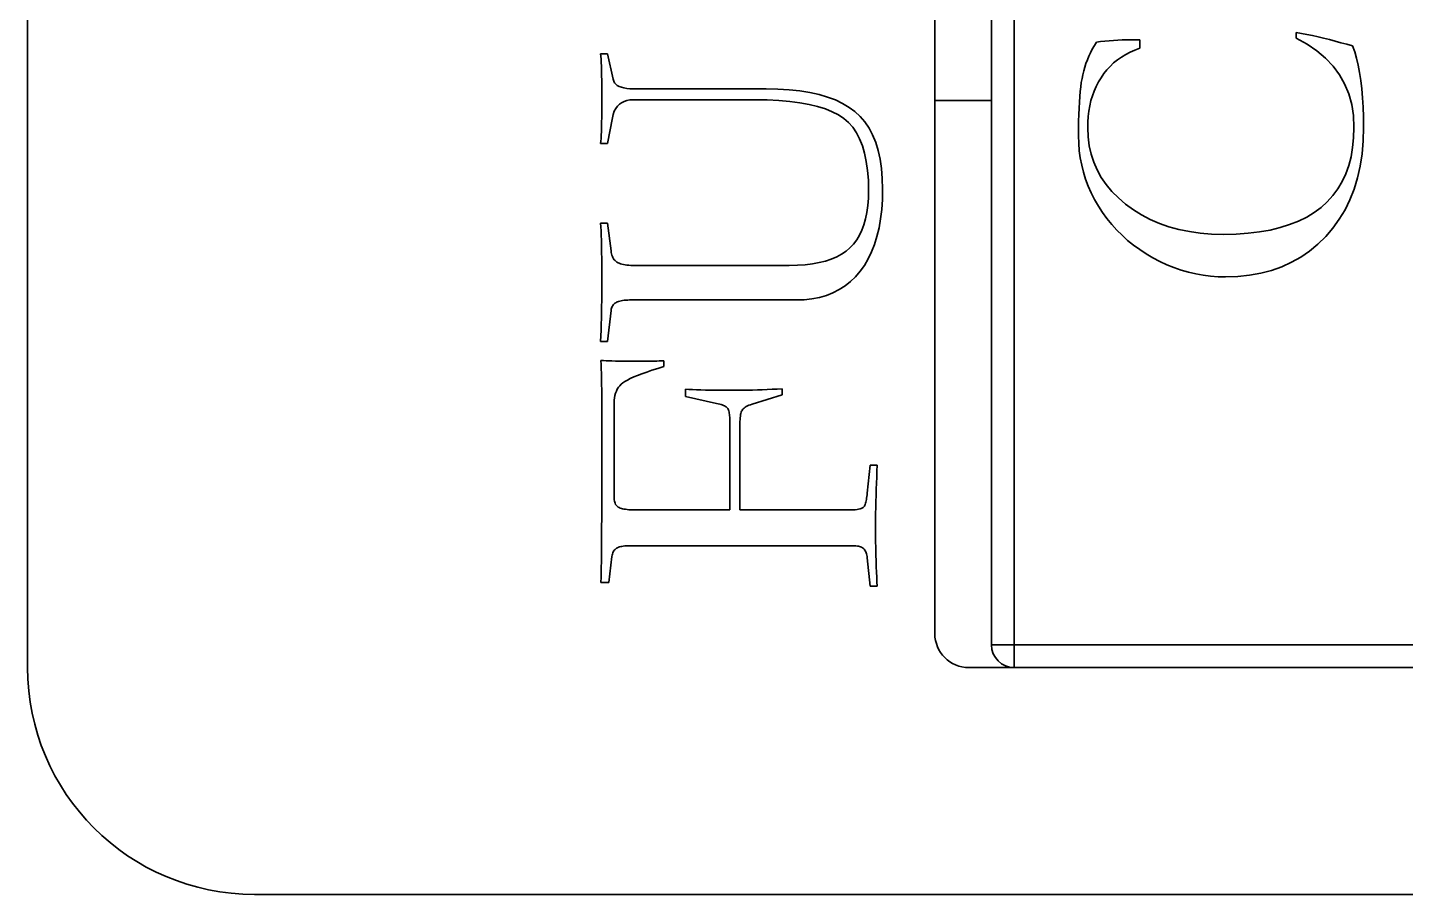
# Model space of a CAD drawing. Header units: millimetres. Extents: x -70 to 70, y -99 to 99.
# Drawn here: x -40.48 to -28.33, y -29.83 to -22.19 of the extents above; entities that cross this region are included whole.
import ezdxf

# ---------------------------------------------------------------- set-up
doc = ezdxf.new("R2010")
doc.units = ezdxf.units.MM
doc.layers.add('粗实线层', color=7, linetype='Continuous', lineweight=35)

msp = doc.modelspace()

# ---------------------------------------------------------------- linework, layer by layer
at = {"layer": '粗实线层', "color": 7, "lineweight": 35, "ltscale": 0.3575}
for p, q in [((-40.479, -12.832), (-40.479, -27.832)), ((-31.979, -13.032), (-31.979, -27.632)), ((-31.779, -13.032), (-31.779, -27.632)), ((-32.479, -13.132), (-32.479, -27.532)), ((-29.293, -22.232), (-29.245, -22.241)), ((-29.293, -22.283), (-29.293, -22.232)), ((-31.09, -22.38), (-31.072, -22.348)), ((-31.072, -22.348), (-31.054, -22.317)), ((-31.054, -22.317), (-31.017, -22.313)), ((-31.017, -22.313), (-30.979, -22.309)), ((-30.979, -22.309), (-30.942, -22.306)), ((-30.942, -22.306), (-30.904, -22.303)), ((-30.904, -22.303), (-30.866, -22.301)), ((-30.866, -22.301), (-30.827, -22.299)), ((-30.827, -22.299), (-30.789, -22.298)), ((-30.789, -22.298), (-30.75, -22.298)), ((-30.75, -22.298), (-30.711, -22.298)), ((-30.711, -22.298), (-30.671, -22.298)), ((-30.671, -22.298), (-30.671, -22.371)), ((-29.196, -22.336), (-29.293, -22.283)), ((-29.245, -22.241), (-29.198, -22.251)), ((-29.198, -22.251), (-29.149, -22.261)), ((-29.109, -22.394), (-29.196, -22.336)), ((-29.149, -22.261), (-29.1, -22.272)), ((-29.1, -22.272), (-29.051, -22.284)), ((-29.051, -22.284), (-29, -22.296)), ((-29, -22.296), (-28.95, -22.309)), ((-28.95, -22.309), (-28.899, -22.323)), ((-28.899, -22.323), (-28.847, -22.337)), ((-28.847, -22.337), (-28.795, -22.352)), ((-28.795, -22.352), (-28.776, -22.404)), ((-35.426, -22.421), (-35.365, -22.421)), ((-35.424, -22.442), (-35.426, -22.421)), ((-35.422, -22.468), (-35.424, -22.442)), ((-35.421, -22.497), (-35.422, -22.468)), ((-35.365, -22.421), (-35.314, -22.645)), ((-31.146, -22.507), (-31.134, -22.475)), ((-31.134, -22.475), (-31.121, -22.443)), ((-31.121, -22.443), (-31.106, -22.411)), ((-31.106, -22.411), (-31.09, -22.38)), ((-30.869, -22.475), (-30.902, -22.502)), ((-30.834, -22.45), (-30.869, -22.475)), ((-30.796, -22.427), (-30.834, -22.45)), ((-30.757, -22.407), (-30.796, -22.427)), ((-30.715, -22.388), (-30.757, -22.407)), ((-30.671, -22.371), (-30.715, -22.388)), ((-29.033, -22.459), (-29.109, -22.394)), ((-28.967, -22.529), (-29.033, -22.459)), ((-28.776, -22.404), (-28.76, -22.46)), ((-28.76, -22.46), (-28.745, -22.521)), ((-35.419, -22.531), (-35.421, -22.497)), ((-35.418, -22.569), (-35.419, -22.531)), ((-35.417, -22.611), (-35.418, -22.569)), ((-31.174, -22.605), (-31.166, -22.572)), ((-31.166, -22.572), (-31.157, -22.539)), ((-31.157, -22.539), (-31.146, -22.507)), ((-30.989, -22.596), (-31.013, -22.632)), ((-30.962, -22.563), (-30.989, -22.596)), ((-30.933, -22.532), (-30.962, -22.563)), ((-30.902, -22.502), (-30.933, -22.532)), ((-28.911, -22.605), (-28.967, -22.529)), ((-28.745, -22.521), (-28.733, -22.586)), ((-28.733, -22.586), (-28.722, -22.655)), ((-35.416, -22.656), (-35.417, -22.611)), ((-35.415, -22.706), (-35.416, -22.656)), ((-35.415, -22.761), (-35.415, -22.706)), ((-35.314, -22.645), (-35.31, -22.661)), ((-35.31, -22.661), (-35.302, -22.676)), ((-35.302, -22.676), (-35.292, -22.688)), ((-35.292, -22.688), (-35.279, -22.699)), ((-35.279, -22.699), (-35.262, -22.709)), ((-35.262, -22.709), (-35.243, -22.716)), ((-35.243, -22.716), (-35.221, -22.722)), ((-31.197, -22.753), (-31.192, -22.711)), ((-31.192, -22.711), (-31.187, -22.673)), ((-31.187, -22.673), (-31.181, -22.638)), ((-31.181, -22.638), (-31.174, -22.605)), ((-31.056, -22.708), (-31.073, -22.749)), ((-31.036, -22.669), (-31.056, -22.708)), ((-31.013, -22.632), (-31.036, -22.669)), ((-28.865, -22.687), (-28.911, -22.605)), ((-28.829, -22.774), (-28.865, -22.687)), ((-28.722, -22.655), (-28.714, -22.729)), ((-35.415, -22.819), (-35.415, -22.761)), ((-35.415, -22.877), (-35.415, -22.819)), ((-35.218, -22.841), (-35.241, -22.852)), ((-35.221, -22.722), (-35.196, -22.727)), ((-35.194, -22.833), (-35.218, -22.841)), ((-35.196, -22.727), (-35.168, -22.729)), ((-35.167, -22.828), (-35.194, -22.833)), ((-35.168, -22.729), (-35.137, -22.73)), ((-35.137, -22.826), (-35.167, -22.828)), ((-35.137, -22.73), (-33.967, -22.73)), ((-34.067, -22.826), (-35.137, -22.826)), ((-33.957, -22.828), (-34.067, -22.826)), ((-33.967, -22.73), (-33.862, -22.732)), ((-33.854, -22.833), (-33.957, -22.828)), ((-33.862, -22.732), (-33.762, -22.738)), ((-33.758, -22.841), (-33.854, -22.833)), ((-33.762, -22.738), (-33.669, -22.748)), ((-33.669, -22.853), (-33.758, -22.841)), ((-33.669, -22.748), (-33.582, -22.762)), ((-33.582, -22.762), (-33.5, -22.78)), ((-33.5, -22.78), (-33.425, -22.802)), ((-33.425, -22.802), (-33.356, -22.828)), ((-33.356, -22.828), (-33.292, -22.858)), ((-31.979, -22.832), (-32.479, -22.832)), ((-31.204, -22.847), (-31.201, -22.798)), ((-31.201, -22.798), (-31.197, -22.753)), ((-31.102, -22.834), (-31.112, -22.879)), ((-31.089, -22.791), (-31.102, -22.834)), ((-31.073, -22.749), (-31.089, -22.791)), ((-28.803, -22.867), (-28.829, -22.774)), ((-28.714, -22.729), (-28.707, -22.808)), ((-28.707, -22.808), (-28.702, -22.891)), ((-35.416, -22.981), (-35.415, -22.931)), ((-35.415, -22.931), (-35.415, -22.877)), ((-35.315, -22.955), (-35.322, -22.985)), ((-35.305, -22.928), (-35.315, -22.955)), ((-35.293, -22.904), (-35.305, -22.928)), ((-35.278, -22.883), (-35.293, -22.904)), ((-35.26, -22.866), (-35.278, -22.883)), ((-35.241, -22.852), (-35.26, -22.866)), ((-33.587, -22.868), (-33.669, -22.853)), ((-33.512, -22.886), (-33.587, -22.868)), ((-33.444, -22.907), (-33.512, -22.886)), ((-33.383, -22.932), (-33.444, -22.907)), ((-33.328, -22.959), (-33.383, -22.932)), ((-33.281, -22.991), (-33.328, -22.959)), ((-33.292, -22.858), (-33.234, -22.893)), ((-33.234, -22.893), (-33.183, -22.931)), ((-33.183, -22.931), (-33.137, -22.974)), ((-31.211, -23.015), (-31.209, -22.955)), ((-31.209, -22.955), (-31.207, -22.9)), ((-31.207, -22.9), (-31.204, -22.847)), ((-31.12, -22.926), (-31.126, -22.974)), ((-31.112, -22.879), (-31.12, -22.926)), ((-28.788, -22.966), (-28.803, -22.867)), ((-28.702, -22.891), (-28.699, -22.978)), ((-35.419, -23.105), (-35.418, -23.068)), ((-35.418, -23.068), (-35.417, -23.026)), ((-35.417, -23.026), (-35.416, -22.981)), ((-35.322, -22.985), (-35.365, -23.213)), ((-33.24, -23.026), (-33.281, -22.991)), ((-33.203, -23.069), (-33.24, -23.026)), ((-33.17, -23.117), (-33.203, -23.069)), ((-33.137, -22.974), (-33.095, -23.022)), ((-33.095, -23.022), (-33.059, -23.077)), ((-33.059, -23.077), (-33.027, -23.136)), ((-31.212, -23.078), (-31.211, -23.015)), ((-31.212, -23.144), (-31.212, -23.078)), ((-31.13, -23.023), (-31.131, -23.074)), ((-31.131, -23.074), (-31.128, -23.154)), ((-31.126, -22.974), (-31.13, -23.023)), ((-28.783, -23.07), (-28.788, -22.966)), ((-28.786, -23.162), (-28.783, -23.07)), ((-28.698, -23.07), (-28.701, -23.189)), ((-28.699, -22.978), (-28.698, -23.07)), ((-35.426, -23.213), (-35.424, -23.192)), ((-35.424, -23.192), (-35.422, -23.167)), ((-35.422, -23.167), (-35.421, -23.138)), ((-35.421, -23.138), (-35.419, -23.105)), ((-33.142, -23.171), (-33.17, -23.117)), ((-33.118, -23.231), (-33.142, -23.171)), ((-33.027, -23.136), (-33, -23.202)), ((-33, -23.202), (-32.978, -23.273)), ((-31.21, -23.21), (-31.212, -23.144)), ((-31.128, -23.154), (-31.118, -23.231)), ((-28.795, -23.248), (-28.786, -23.162)), ((-28.701, -23.189), (-28.712, -23.303)), ((-35.365, -23.213), (-35.426, -23.213)), ((-33.098, -23.298), (-33.118, -23.231)), ((-33.083, -23.371), (-33.098, -23.298)), ((-32.978, -23.273), (-32.961, -23.35)), ((-31.205, -23.275), (-31.21, -23.21)), ((-31.196, -23.339), (-31.205, -23.275)), ((-31.118, -23.231), (-31.101, -23.305)), ((-31.101, -23.305), (-31.078, -23.376)), ((-28.809, -23.33), (-28.795, -23.248)), ((-28.712, -23.303), (-28.728, -23.412)), ((-33.072, -23.45), (-33.083, -23.371)), ((-32.961, -23.35), (-32.949, -23.432)), ((-32.949, -23.432), (-32.942, -23.521)), ((-31.184, -23.402), (-31.196, -23.339)), ((-31.168, -23.465), (-31.184, -23.402)), ((-31.078, -23.376), (-31.048, -23.445)), ((-31.048, -23.445), (-31.011, -23.511)), ((-28.855, -23.48), (-28.829, -23.407)), ((-28.829, -23.407), (-28.809, -23.33)), ((-28.728, -23.412), (-28.752, -23.515)), ((-33.065, -23.535), (-33.072, -23.45)), ((-33.063, -23.626), (-33.065, -23.535)), ((-32.942, -23.521), (-32.94, -23.614)), ((-31.149, -23.526), (-31.168, -23.465)), ((-31.126, -23.587), (-31.149, -23.526)), ((-31.011, -23.511), (-30.967, -23.574)), ((-28.925, -23.612), (-28.887, -23.548)), ((-28.887, -23.548), (-28.855, -23.48)), ((-28.752, -23.515), (-28.782, -23.614)), ((-33.065, -23.694), (-33.063, -23.626)), ((-32.94, -23.614), (-32.941, -23.706)), ((-31.1, -23.647), (-31.126, -23.587)), ((-31.07, -23.706), (-31.1, -23.647)), ((-30.967, -23.574), (-30.917, -23.634)), ((-30.917, -23.634), (-30.86, -23.691)), ((-30.86, -23.691), (-30.797, -23.746)), ((-29.018, -23.725), (-28.968, -23.671)), ((-28.968, -23.671), (-28.925, -23.612)), ((-28.782, -23.614), (-28.818, -23.708)), ((-33.078, -23.819), (-33.07, -23.759)), ((-33.07, -23.759), (-33.065, -23.694)), ((-32.947, -23.794), (-32.957, -23.877)), ((-32.941, -23.706), (-32.947, -23.794)), ((-31.036, -23.764), (-31.07, -23.706)), ((-31, -23.82), (-31.036, -23.764)), ((-30.797, -23.746), (-30.728, -23.797)), ((-30.728, -23.797), (-30.656, -23.842)), ((-29.133, -23.82), (-29.073, -23.775)), ((-29.073, -23.775), (-29.018, -23.725)), ((-28.862, -23.796), (-28.912, -23.88)), ((-28.818, -23.708), (-28.862, -23.796)), ((-35.426, -23.915), (-35.365, -23.915)), ((-35.424, -23.946), (-35.426, -23.915)), ((-35.365, -23.915), (-35.334, -24.159)), ((-33.122, -23.977), (-33.104, -23.928)), ((-33.104, -23.928), (-33.089, -23.875)), ((-33.089, -23.875), (-33.078, -23.819)), ((-32.957, -23.877), (-32.971, -23.956)), ((-30.961, -23.874), (-31, -23.82)), ((-30.919, -23.925), (-30.961, -23.874)), ((-30.875, -23.975), (-30.919, -23.925)), ((-30.656, -23.842), (-30.579, -23.882)), ((-30.579, -23.882), (-30.499, -23.917)), ((-30.499, -23.917), (-30.414, -23.946)), ((-29.433, -23.953), (-29.35, -23.927)), ((-29.35, -23.927), (-29.272, -23.896)), ((-29.272, -23.896), (-29.2, -23.861)), ((-29.2, -23.861), (-29.133, -23.82)), ((-28.912, -23.88), (-28.969, -23.958)), ((-35.422, -23.981), (-35.424, -23.946)), ((-35.421, -24.021), (-35.422, -23.981)), ((-35.419, -24.066), (-35.421, -24.021)), ((-33.168, -24.062), (-33.144, -24.021)), ((-33.144, -24.021), (-33.122, -23.977)), ((-32.989, -24.031), (-33.01, -24.101)), ((-32.971, -23.956), (-32.989, -24.031)), ((-30.828, -24.021), (-30.875, -23.975)), ((-30.779, -24.066), (-30.828, -24.021)), ((-30.414, -23.946), (-30.326, -23.97)), ((-30.326, -23.97), (-30.234, -23.989)), ((-30.234, -23.989), (-30.138, -24.002)), ((-30.138, -24.002), (-30.038, -24.01)), ((-30.038, -24.01), (-29.934, -24.013)), ((-29.934, -24.013), (-29.822, -24.01)), ((-29.822, -24.01), (-29.717, -24.003)), ((-29.717, -24.003), (-29.616, -23.991)), ((-29.616, -23.991), (-29.522, -23.975)), ((-29.522, -23.975), (-29.433, -23.953)), ((-29.032, -24.032), (-29.101, -24.099)), ((-28.969, -23.958), (-29.032, -24.032)), ((-35.418, -24.115), (-35.419, -24.066)), ((-35.417, -24.17), (-35.418, -24.115)), ((-35.416, -24.229), (-35.417, -24.17)), ((-35.334, -24.159), (-35.332, -24.172)), ((-35.332, -24.172), (-35.329, -24.185)), ((-33.301, -24.187), (-33.262, -24.161)), ((-33.262, -24.161), (-33.227, -24.132)), ((-33.227, -24.132), (-33.196, -24.099)), ((-33.196, -24.099), (-33.168, -24.062)), ((-33.036, -24.167), (-33.066, -24.228)), ((-33.01, -24.101), (-33.036, -24.167)), ((-30.727, -24.108), (-30.779, -24.066)), ((-30.672, -24.147), (-30.727, -24.108)), ((-30.615, -24.184), (-30.672, -24.147)), ((-29.174, -24.16), (-29.252, -24.213)), ((-29.101, -24.099), (-29.174, -24.16)), ((-35.415, -24.294), (-35.416, -24.229)), ((-35.415, -24.363), (-35.415, -24.294)), ((-35.329, -24.185), (-35.326, -24.197)), ((-35.326, -24.197), (-35.322, -24.208)), ((-35.322, -24.208), (-35.317, -24.218)), ((-35.317, -24.218), (-35.311, -24.228)), ((-35.311, -24.228), (-35.305, -24.236)), ((-35.305, -24.236), (-35.298, -24.244)), ((-35.298, -24.244), (-35.29, -24.251)), ((-35.29, -24.251), (-35.282, -24.257)), ((-35.282, -24.257), (-35.272, -24.263)), ((-35.272, -24.263), (-35.262, -24.268)), ((-35.262, -24.268), (-35.25, -24.272)), ((-35.25, -24.272), (-35.238, -24.276)), ((-35.238, -24.276), (-35.224, -24.279)), ((-35.224, -24.279), (-35.21, -24.282)), ((-35.21, -24.282), (-35.194, -24.284)), ((-35.194, -24.284), (-35.177, -24.285)), ((-35.177, -24.285), (-35.159, -24.286)), ((-35.159, -24.286), (-35.141, -24.286)), ((-35.141, -24.286), (-33.762, -24.286)), ((-33.762, -24.286), (-33.69, -24.285)), ((-33.69, -24.285), (-33.622, -24.28)), ((-33.622, -24.28), (-33.558, -24.272)), ((-33.558, -24.272), (-33.499, -24.261)), ((-33.499, -24.261), (-33.443, -24.248)), ((-33.443, -24.248), (-33.392, -24.231)), ((-33.392, -24.231), (-33.344, -24.211)), ((-33.344, -24.211), (-33.301, -24.187)), ((-33.099, -24.286), (-33.136, -24.338)), ((-33.066, -24.228), (-33.099, -24.286)), ((-30.556, -24.219), (-30.615, -24.184)), ((-30.494, -24.251), (-30.556, -24.219)), ((-30.432, -24.28), (-30.494, -24.251)), ((-30.37, -24.305), (-30.432, -24.28)), ((-29.42, -24.298), (-29.51, -24.33)), ((-29.334, -24.259), (-29.42, -24.298)), ((-29.252, -24.213), (-29.334, -24.259)), ((-35.415, -24.437), (-35.415, -24.363)), ((-33.178, -24.386), (-33.222, -24.429)), ((-33.136, -24.338), (-33.178, -24.386)), ((-30.307, -24.327), (-30.37, -24.305)), ((-30.243, -24.345), (-30.307, -24.327)), ((-30.178, -24.36), (-30.243, -24.345)), ((-30.113, -24.372), (-30.178, -24.36)), ((-30.048, -24.38), (-30.113, -24.372)), ((-29.981, -24.386), (-30.048, -24.38)), ((-29.915, -24.387), (-29.981, -24.386)), ((-29.807, -24.384), (-29.915, -24.387)), ((-29.704, -24.373), (-29.807, -24.384)), ((-29.605, -24.355), (-29.704, -24.373)), ((-29.51, -24.33), (-29.605, -24.355)), ((-35.416, -24.596), (-35.415, -24.543)), ((-35.415, -24.49), (-35.415, -24.437)), ((-35.415, -24.543), (-35.415, -24.49)), ((-33.377, -24.528), (-33.435, -24.551)), ((-33.322, -24.5), (-33.377, -24.528)), ((-33.27, -24.467), (-33.322, -24.5)), ((-33.222, -24.429), (-33.27, -24.467)), ((-35.418, -24.7), (-35.417, -24.648)), ((-35.417, -24.648), (-35.416, -24.596)), ((-35.329, -24.664), (-35.332, -24.673)), ((-35.326, -24.655), (-35.329, -24.664)), ((-35.322, -24.646), (-35.326, -24.655)), ((-35.318, -24.639), (-35.322, -24.646)), ((-35.313, -24.632), (-35.318, -24.639)), ((-35.307, -24.625), (-35.313, -24.632)), ((-35.3, -24.62), (-35.307, -24.625)), ((-35.293, -24.615), (-35.3, -24.62)), ((-35.286, -24.611), (-35.293, -24.615)), ((-35.277, -24.607), (-35.286, -24.611)), ((-35.267, -24.604), (-35.277, -24.607)), ((-35.257, -24.601), (-35.267, -24.604)), ((-35.245, -24.598), (-35.257, -24.601)), ((-35.232, -24.596), (-35.245, -24.598)), ((-35.218, -24.594), (-35.232, -24.596)), ((-35.203, -24.593), (-35.218, -24.594)), ((-35.187, -24.592), (-35.203, -24.593)), ((-35.17, -24.591), (-35.187, -24.592)), ((-35.152, -24.591), (-35.17, -24.591)), ((-33.704, -24.591), (-35.152, -24.591)), ((-33.632, -24.589), (-33.704, -24.591)), ((-33.563, -24.581), (-33.632, -24.589)), ((-33.497, -24.569), (-33.563, -24.581)), ((-33.435, -24.551), (-33.497, -24.569)), ((-35.421, -24.804), (-35.419, -24.752)), ((-35.419, -24.752), (-35.418, -24.7)), ((-35.334, -24.684), (-35.365, -24.958)), ((-35.332, -24.673), (-35.334, -24.684)), ((-35.426, -24.958), (-35.424, -24.907)), ((-35.424, -24.907), (-35.422, -24.856)), ((-35.422, -24.856), (-35.421, -24.804)), ((-35.365, -24.958), (-35.426, -24.958)), ((-35.423, -25.124), (-35.401, -25.126)), ((-35.421, -25.159), (-35.423, -25.124)), ((-35.401, -25.126), (-35.378, -25.127)), ((-35.378, -25.127), (-35.353, -25.128)), ((-35.353, -25.128), (-35.326, -25.129)), ((-35.326, -25.129), (-35.296, -25.13)), ((-35.296, -25.13), (-35.265, -25.131)), ((-35.265, -25.131), (-35.231, -25.131)), ((-35.231, -25.131), (-35.195, -25.132)), ((-35.195, -25.132), (-35.157, -25.132)), ((-35.157, -25.132), (-35.118, -25.132)), ((-35.118, -25.132), (-35.088, -25.132)), ((-35.088, -25.132), (-35.059, -25.132)), ((-35.059, -25.132), (-35.032, -25.132)), ((-35.032, -25.132), (-35.005, -25.131)), ((-35.005, -25.131), (-34.979, -25.131)), ((-34.979, -25.131), (-34.955, -25.131)), ((-34.955, -25.131), (-34.931, -25.13)), ((-34.931, -25.13), (-34.909, -25.129)), ((-34.909, -25.129), (-34.887, -25.129)), ((-34.887, -25.129), (-34.867, -25.128)), ((-34.867, -25.128), (-34.867, -25.178)), ((-35.42, -25.198), (-35.421, -25.159)), ((-35.419, -25.239), (-35.42, -25.198)), ((-35.418, -25.285), (-35.419, -25.239)), ((-35.134, -25.27), (-35.164, -25.284)), ((-35.1, -25.256), (-35.134, -25.27)), ((-35.062, -25.242), (-35.1, -25.256)), ((-35.019, -25.227), (-35.062, -25.242)), ((-34.973, -25.211), (-35.019, -25.227)), ((-34.922, -25.195), (-34.973, -25.211)), ((-34.867, -25.178), (-34.922, -25.195)), ((-35.417, -25.334), (-35.418, -25.285)), ((-35.416, -25.386), (-35.417, -25.334)), ((-35.416, -25.442), (-35.416, -25.386)), ((-35.279, -25.377), (-35.287, -25.395)), ((-35.269, -25.361), (-35.279, -25.377)), ((-35.257, -25.347), (-35.269, -25.361)), ((-35.244, -25.333), (-35.257, -25.347)), ((-35.23, -25.321), (-35.244, -25.333)), ((-35.212, -25.309), (-35.23, -25.321)), ((-35.19, -25.297), (-35.212, -25.309)), ((-35.164, -25.284), (-35.19, -25.297)), ((-34.677, -25.379), (-34.647, -25.381)), ((-34.677, -25.441), (-34.677, -25.379)), ((-34.647, -25.381), (-34.615, -25.382)), ((-34.615, -25.382), (-34.579, -25.383)), ((-34.579, -25.383), (-34.541, -25.384)), ((-34.541, -25.384), (-34.5, -25.385)), ((-34.5, -25.385), (-34.456, -25.386)), ((-34.456, -25.386), (-34.409, -25.386)), ((-34.409, -25.386), (-34.36, -25.386)), ((-34.36, -25.386), (-34.307, -25.387)), ((-34.307, -25.387), (-34.253, -25.387)), ((-34.253, -25.387), (-34.211, -25.387)), ((-34.211, -25.387), (-34.17, -25.386)), ((-34.17, -25.386), (-34.128, -25.386)), ((-34.128, -25.386), (-34.086, -25.385)), ((-34.086, -25.385), (-34.043, -25.384)), ((-34.043, -25.384), (-34, -25.383)), ((-34, -25.383), (-33.957, -25.381)), ((-33.957, -25.381), (-33.913, -25.379)), ((-33.913, -25.379), (-33.868, -25.377)), ((-33.868, -25.377), (-33.824, -25.375)), ((-33.824, -25.375), (-33.824, -25.429)), ((-35.415, -25.501), (-35.416, -25.442)), ((-35.415, -25.564), (-35.415, -25.501)), ((-35.306, -25.475), (-35.307, -25.499)), ((-35.307, -25.499), (-35.307, -26.329)), ((-35.304, -25.453), (-35.306, -25.475)), ((-35.3, -25.433), (-35.304, -25.453)), ((-35.294, -25.413), (-35.3, -25.433)), ((-35.287, -25.395), (-35.294, -25.413)), ((-34.403, -25.503), (-34.677, -25.441)), ((-34.389, -25.506), (-34.403, -25.503)), ((-34.376, -25.509), (-34.389, -25.506)), ((-34.364, -25.513), (-34.376, -25.509)), ((-34.353, -25.517), (-34.364, -25.513)), ((-34.09, -25.51), (-34.105, -25.515)), ((-33.824, -25.429), (-34.09, -25.51)), ((-35.415, -25.63), (-35.415, -25.564)), ((-35.415, -25.875), (-35.415, -25.63)), ((-34.343, -25.521), (-34.353, -25.517)), ((-34.334, -25.525), (-34.343, -25.521)), ((-34.326, -25.529), (-34.334, -25.525)), ((-34.319, -25.534), (-34.326, -25.529)), ((-34.313, -25.538), (-34.319, -25.534)), ((-34.309, -25.543), (-34.313, -25.538)), ((-34.304, -25.549), (-34.309, -25.543)), ((-34.301, -25.555), (-34.304, -25.549)), ((-34.298, -25.562), (-34.301, -25.555)), ((-34.295, -25.57), (-34.298, -25.562)), ((-34.293, -25.579), (-34.295, -25.57)), ((-34.291, -25.589), (-34.293, -25.579)), ((-34.289, -25.6), (-34.291, -25.589)), ((-34.288, -25.612), (-34.289, -25.6)), ((-34.287, -25.624), (-34.288, -25.612)), ((-34.287, -25.638), (-34.287, -25.624)), ((-34.195, -25.63), (-34.196, -25.646)), ((-34.193, -25.615), (-34.195, -25.63)), ((-34.191, -25.602), (-34.193, -25.615)), ((-34.189, -25.591), (-34.191, -25.602)), ((-34.186, -25.581), (-34.189, -25.591)), ((-34.183, -25.572), (-34.186, -25.581)), ((-34.179, -25.565), (-34.183, -25.572)), ((-34.174, -25.557), (-34.179, -25.565)), ((-34.168, -25.55), (-34.174, -25.557)), ((-34.161, -25.544), (-34.168, -25.55)), ((-34.152, -25.537), (-34.161, -25.544)), ((-34.142, -25.531), (-34.152, -25.537)), ((-34.131, -25.526), (-34.142, -25.531)), ((-34.119, -25.52), (-34.131, -25.526)), ((-34.105, -25.515), (-34.119, -25.52)), ((-34.287, -26.441), (-34.287, -25.638)), ((-34.197, -25.664), (-34.198, -25.683)), ((-34.198, -25.683), (-34.198, -25.704)), ((-34.198, -25.704), (-34.198, -25.727)), ((-34.198, -25.727), (-34.198, -26.441)), ((-34.196, -25.646), (-34.197, -25.664)), ((-35.415, -26.097), (-35.415, -25.875)), ((-35.416, -26.298), (-35.415, -26.097)), ((-33.075, -26.294), (-33.048, -26.047)), ((-33.048, -26.047), (-32.986, -26.047)), ((-32.989, -26.1), (-32.991, -26.154)), ((-32.986, -26.047), (-32.989, -26.1)), ((-32.994, -26.207), (-32.996, -26.26)), ((-32.991, -26.154), (-32.994, -26.207)), ((-35.416, -26.476), (-35.416, -26.298)), ((-35.307, -26.329), (-35.306, -26.342)), ((-35.306, -26.342), (-35.305, -26.354)), ((-35.305, -26.354), (-35.303, -26.365)), ((-35.303, -26.365), (-35.301, -26.375)), ((-33.087, -26.374), (-33.085, -26.363)), ((-33.085, -26.363), (-33.082, -26.351)), ((-33.082, -26.351), (-33.08, -26.339)), ((-33.08, -26.339), (-33.078, -26.325)), ((-33.078, -26.325), (-33.076, -26.31)), ((-33.076, -26.31), (-33.075, -26.294)), ((-32.997, -26.314), (-32.999, -26.367)), ((-32.996, -26.26), (-32.997, -26.314)), ((-35.417, -26.632), (-35.416, -26.476)), ((-35.301, -26.375), (-35.298, -26.384)), ((-35.298, -26.384), (-35.294, -26.393)), ((-35.294, -26.393), (-35.289, -26.4)), ((-35.289, -26.4), (-35.283, -26.407)), ((-35.283, -26.407), (-35.277, -26.413)), ((-35.277, -26.413), (-35.27, -26.418)), ((-35.27, -26.418), (-35.262, -26.422)), ((-35.262, -26.422), (-35.253, -26.426)), ((-35.253, -26.426), (-35.243, -26.43)), ((-35.243, -26.43), (-35.232, -26.433)), ((-35.232, -26.433), (-35.22, -26.435)), ((-35.22, -26.435), (-35.207, -26.437)), ((-35.207, -26.437), (-35.193, -26.439)), ((-35.193, -26.439), (-35.178, -26.44)), ((-35.178, -26.44), (-35.162, -26.441)), ((-35.162, -26.441), (-35.145, -26.441)), ((-35.145, -26.441), (-34.287, -26.441)), ((-34.198, -26.441), (-33.218, -26.441)), ((-33.218, -26.441), (-33.198, -26.441)), ((-33.198, -26.441), (-33.181, -26.44)), ((-33.181, -26.44), (-33.165, -26.438)), ((-33.165, -26.438), (-33.151, -26.436)), ((-33.151, -26.436), (-33.138, -26.433)), ((-33.138, -26.433), (-33.127, -26.429)), ((-33.127, -26.429), (-33.118, -26.425)), ((-33.118, -26.425), (-33.11, -26.42)), ((-33.11, -26.42), (-33.104, -26.414)), ((-33.104, -26.414), (-33.1, -26.408)), ((-33.1, -26.408), (-33.096, -26.401)), ((-33.096, -26.401), (-33.093, -26.393)), ((-33.093, -26.393), (-33.09, -26.384)), ((-33.09, -26.384), (-33.087, -26.374)), ((-33, -26.42), (-33.001, -26.473)), ((-33.001, -26.473), (-33.001, -26.527)), ((-32.999, -26.367), (-33, -26.42)), ((-33.001, -26.527), (-33.001, -26.58)), ((-33.001, -26.58), (-33.001, -26.65)), ((-35.418, -26.766), (-35.417, -26.632)), ((-33.001, -26.65), (-33.001, -26.716)), ((-33.001, -26.716), (-33, -26.779)), ((-35.419, -26.878), (-35.418, -26.766)), ((-35.324, -26.842), (-35.326, -26.854)), ((-35.322, -26.831), (-35.324, -26.842)), ((-35.318, -26.821), (-35.322, -26.831)), ((-35.315, -26.812), (-35.318, -26.821)), ((-35.31, -26.804), (-35.315, -26.812)), ((-35.305, -26.796), (-35.31, -26.804)), ((-35.299, -26.79), (-35.305, -26.796)), ((-35.293, -26.784), (-35.299, -26.79)), ((-35.286, -26.779), (-35.293, -26.784)), ((-35.278, -26.775), (-35.286, -26.779)), ((-35.269, -26.772), (-35.278, -26.775)), ((-35.26, -26.769), (-35.269, -26.772)), ((-35.249, -26.766), (-35.26, -26.769)), ((-35.238, -26.764), (-35.249, -26.766)), ((-35.226, -26.762), (-35.238, -26.764)), ((-35.213, -26.76), (-35.226, -26.762)), ((-35.199, -26.759), (-35.213, -26.76)), ((-35.185, -26.758), (-35.199, -26.759)), ((-35.169, -26.758), (-35.185, -26.758)), ((-35.152, -26.758), (-35.169, -26.758)), ((-33.214, -26.758), (-35.152, -26.758)), ((-33.199, -26.758), (-33.214, -26.758)), ((-33.186, -26.759), (-33.199, -26.758)), ((-33.174, -26.76), (-33.186, -26.759)), ((-33.162, -26.761), (-33.174, -26.76)), ((-33.151, -26.763), (-33.162, -26.761)), ((-33.142, -26.765), (-33.151, -26.763)), ((-33.133, -26.768), (-33.142, -26.765)), ((-33.125, -26.771), (-33.133, -26.768)), ((-33.118, -26.775), (-33.125, -26.771)), ((-33.111, -26.779), (-33.118, -26.775)), ((-33.106, -26.784), (-33.111, -26.779)), ((-33.101, -26.789), (-33.106, -26.784)), ((-33.096, -26.796), (-33.101, -26.789)), ((-33.092, -26.803), (-33.096, -26.796)), ((-33.088, -26.811), (-33.092, -26.803)), ((-33.084, -26.82), (-33.088, -26.811)), ((-33.081, -26.83), (-33.084, -26.82)), ((-33.079, -26.841), (-33.081, -26.83)), ((-33.076, -26.853), (-33.079, -26.841)), ((-33, -26.779), (-32.999, -26.838)), ((-32.999, -26.838), (-32.997, -26.893)), ((-35.421, -27.036), (-35.42, -26.968)), ((-35.42, -26.968), (-35.419, -26.878)), ((-35.326, -26.854), (-35.353, -27.082)), ((-33.075, -26.866), (-33.076, -26.853)), ((-33.048, -27.113), (-33.075, -26.866)), ((-32.997, -26.893), (-32.996, -26.944)), ((-32.996, -26.944), (-32.994, -26.992)), ((-35.423, -27.082), (-35.421, -27.036)), ((-35.353, -27.082), (-35.423, -27.082)), ((-32.994, -26.992), (-32.991, -27.036)), ((-32.991, -27.036), (-32.989, -27.076)), ((-32.989, -27.076), (-32.986, -27.113)), ((-32.986, -27.113), (-33.048, -27.113)), ((-31.979, -27.632), (-31.779, -27.632)), ((-31.779, -27.632), (-16.179, -27.632)), ((-31.779, -27.832), (-31.779, -27.632)), ((-32.179, -27.832), (-15.979, -27.832)), ((-31.779, -27.832), (-16.179, -27.832)), ((-38.479, -29.832), (-7.479, -29.832))]:
    msp.add_line(p, q, dxfattribs=at)
for centre, radius, start, end in [((-32.179, -27.532), 0.3, 180.0118, 269.987), ((-31.779, -27.632), 0.2, 180, 270), ((-38.479, -27.832), 2, 180, 270)]:
    msp.add_arc(centre, radius, start, end, dxfattribs=at)

doc.saveas('drawing.dxf')
